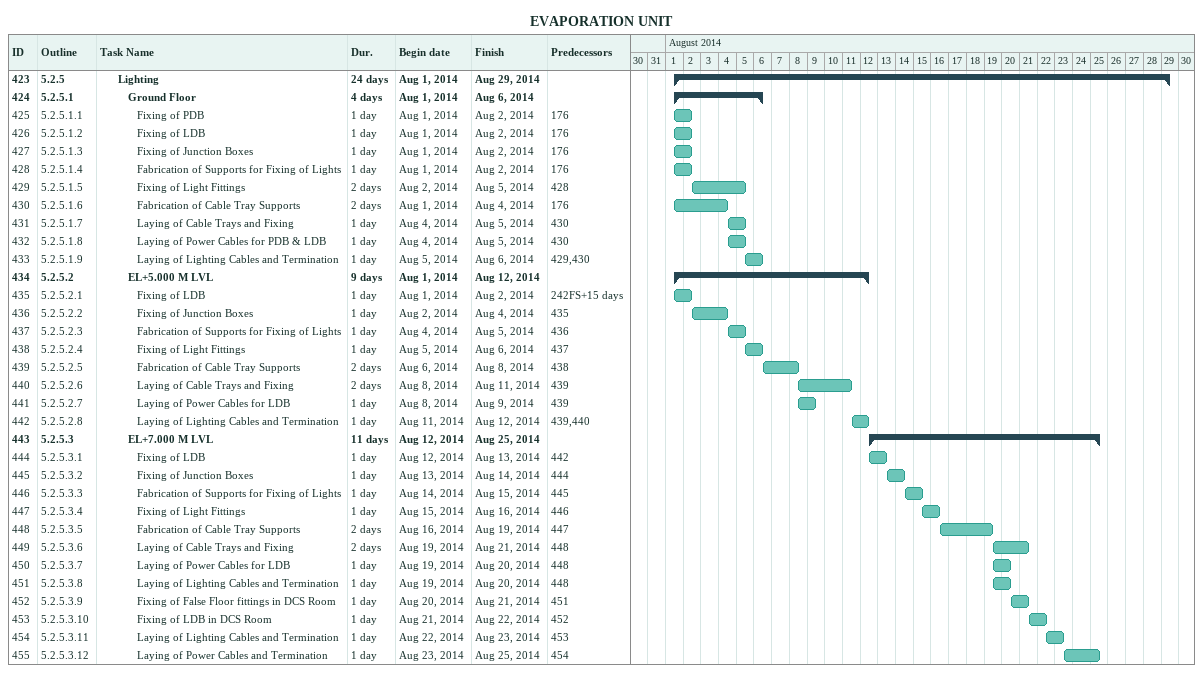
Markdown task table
EVAPORATION UNIT

| ID | WBS | Task | Duration | Start | Finish | Predecessors |
|---|---|---|---|---|---|---|
| 423 | 5.2.5 | **Lighting** | 24d | 2014-08-01 | 2014-08-29 |  |
| 424 | 5.2.5.1 | **Ground Floor** | 4d | 2014-08-01 | 2014-08-06 |  |
| 425 | 5.2.5.1.1 | Fixing of PDB | 1d | 2014-08-01 | 2014-08-02 | 176 |
| 426 | 5.2.5.1.2 | Fixing of LDB | 1d | 2014-08-01 | 2014-08-02 | 176 |
| 427 | 5.2.5.1.3 | Fixing of Junction Boxes | 1d | 2014-08-01 | 2014-08-02 | 176 |
| 428 | 5.2.5.1.4 | Fabrication of Supports for Fixing of Lights | 1d | 2014-08-01 | 2014-08-02 | 176 |
| 429 | 5.2.5.1.5 | Fixing of Light Fittings | 2d | 2014-08-02 | 2014-08-05 | 428 |
| 430 | 5.2.5.1.6 | Fabrication of Cable Tray Supports | 2d | 2014-08-01 | 2014-08-04 | 176 |
| 431 | 5.2.5.1.7 | Laying of Cable Trays and Fixing | 1d | 2014-08-04 | 2014-08-05 | 430 |
| 432 | 5.2.5.1.8 | Laying of Power Cables for PDB & LDB | 1d | 2014-08-04 | 2014-08-05 | 430 |
| 433 | 5.2.5.1.9 | Laying of Lighting Cables and Termination | 1d | 2014-08-05 | 2014-08-06 | 429, 430 |
| 434 | 5.2.5.2 | **EL+5.000 M LVL** | 9d | 2014-08-01 | 2014-08-12 |  |
| 435 | 5.2.5.2.1 | Fixing of LDB | 1d | 2014-08-01 | 2014-08-02 | 242FS+15d |
| 436 | 5.2.5.2.2 | Fixing of Junction Boxes | 1d | 2014-08-02 | 2014-08-04 | 435 |
| 437 | 5.2.5.2.3 | Fabrication of Supports for Fixing of Lights | 1d | 2014-08-04 | 2014-08-05 | 436 |
| 438 | 5.2.5.2.4 | Fixing of Light Fittings | 1d | 2014-08-05 | 2014-08-06 | 437 |
| 439 | 5.2.5.2.5 | Fabrication of Cable Tray Supports | 2d | 2014-08-06 | 2014-08-08 | 438 |
| 440 | 5.2.5.2.6 | Laying of Cable Trays and Fixing | 2d | 2014-08-08 | 2014-08-11 | 439 |
| 441 | 5.2.5.2.7 | Laying of Power Cables for LDB | 1d | 2014-08-08 | 2014-08-09 | 439 |
| 442 | 5.2.5.2.8 | Laying of Lighting Cables and Termination | 1d | 2014-08-11 | 2014-08-12 | 439, 440 |
| 443 | 5.2.5.3 | **EL+7.000 M LVL** | 11d | 2014-08-12 | 2014-08-25 |  |
| 444 | 5.2.5.3.1 | Fixing of LDB | 1d | 2014-08-12 | 2014-08-13 | 442 |
| 445 | 5.2.5.3.2 | Fixing of Junction Boxes | 1d | 2014-08-13 | 2014-08-14 | 444 |
| 446 | 5.2.5.3.3 | Fabrication of Supports for Fixing of Lights | 1d | 2014-08-14 | 2014-08-15 | 445 |
| 447 | 5.2.5.3.4 | Fixing of Light Fittings | 1d | 2014-08-15 | 2014-08-16 | 446 |
| 448 | 5.2.5.3.5 | Fabrication of Cable Tray Supports | 2d | 2014-08-16 | 2014-08-19 | 447 |
| 449 | 5.2.5.3.6 | Laying of Cable Trays and Fixing | 2d | 2014-08-19 | 2014-08-21 | 448 |
| 450 | 5.2.5.3.7 | Laying of Power Cables for LDB | 1d | 2014-08-19 | 2014-08-20 | 448 |
| 451 | 5.2.5.3.8 | Laying of Lighting Cables and Termination | 1d | 2014-08-19 | 2014-08-20 | 448 |
| 452 | 5.2.5.3.9 | Fixing of False Floor fittings in DCS Room | 1d | 2014-08-20 | 2014-08-21 | 451 |
| 453 | 5.2.5.3.10 | Fixing of LDB in DCS Room | 1d | 2014-08-21 | 2014-08-22 | 452 |
| 454 | 5.2.5.3.11 | Laying of Lighting Cables and Termination | 1d | 2014-08-22 | 2014-08-23 | 453 |
| 455 | 5.2.5.3.12 | Laying of Power Cables and Termination | 1d | 2014-08-23 | 2014-08-25 | 454 |
